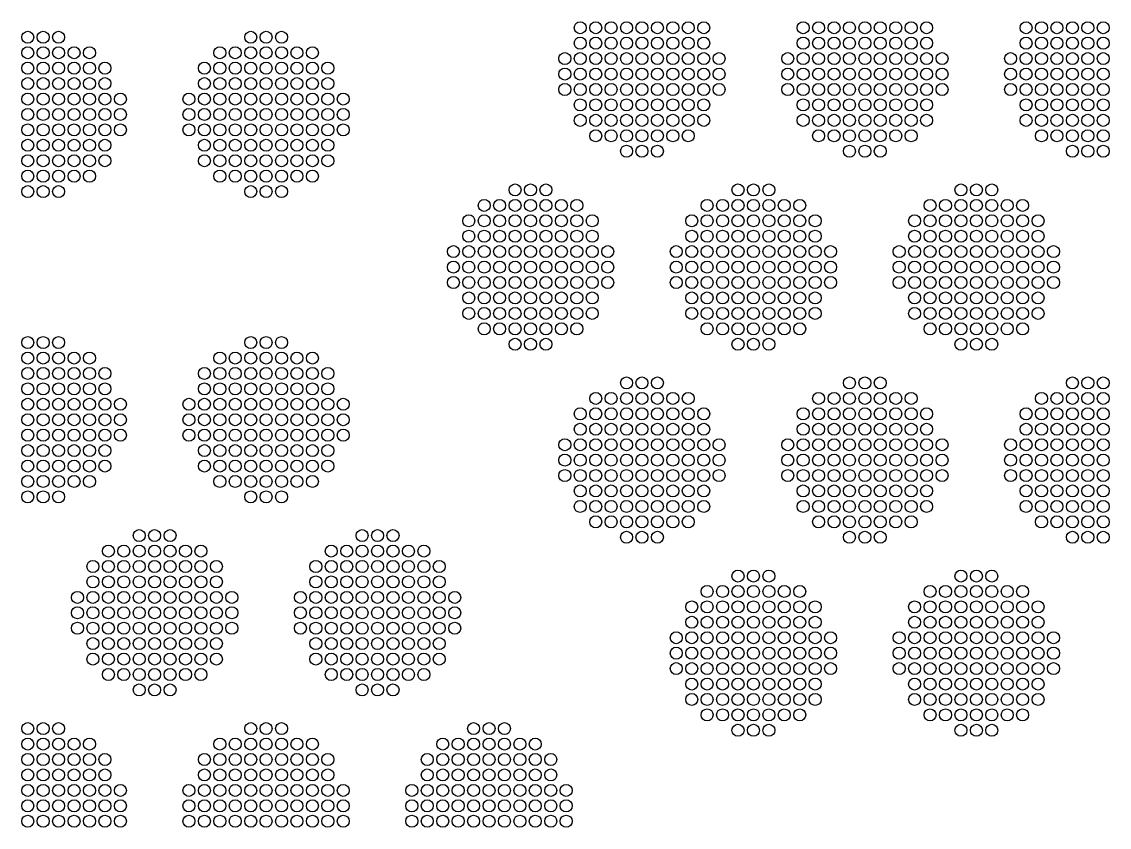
# Model space of a CAD drawing. Extents: x -49 to 54, y -38 to 38.
# Drawn here: x 2.6 to 8.94, y -23.69 to -18.99 of the extents above; entities that cross this region are included whole.
import ezdxf

# ---------------------------------------------------------------- set-up
doc = ezdxf.new("R2010")
doc.units = 0
doc.layers.add('LOWER_ELECTRODE', color=1, linetype='CONTINUOUS')

msp = doc.modelspace()

# ---------------------------------------------------------------- linework, layer by layer
at = {"layer": 'LOWER_ELECTRODE'}
for centre in [(5.8528, -19.0262), (5.9428, -19.0262), (6.0328, -19.0262), (6.1228, -19.0262), (6.2128, -19.0262), (6.3028, -19.0262), (6.3928, -19.0262), (6.4828, -19.0262), (6.5728, -19.0262), (7.1528, -19.0262), (7.2428, -19.0262), (7.3328, -19.0262), (7.4228, -19.0262), (7.5128, -19.0262), (7.6028, -19.0262), (7.6928, -19.0262), (7.7828, -19.0262), (7.8728, -19.0262), (8.4528, -19.0262), (8.5428, -19.0262), (8.6328, -19.0262), (8.7228, -19.0262), (8.8128, -19.0262), (8.9028, -19.0262), (2.6309, -19.0819), (2.7209, -19.0819), (2.8109, -19.0819), (3.9309, -19.0819), (4.0209, -19.0819), (4.1109, -19.0819), (5.8528, -19.1162), (5.9428, -19.1162), (6.0328, -19.1162), (6.1228, -19.1162), (6.2128, -19.1162), (6.3028, -19.1162), (6.3928, -19.1162), (6.4828, -19.1162), (6.5728, -19.1162), (7.1528, -19.1162), (7.2428, -19.1162), (7.3328, -19.1162), (7.4228, -19.1162), (7.5128, -19.1162), (7.6028, -19.1162), (7.6928, -19.1162), (7.7828, -19.1162), (7.8728, -19.1162), (8.4528, -19.1162), (8.5428, -19.1162), (8.6328, -19.1162), (8.7228, -19.1162), (8.8128, -19.1162), (8.9028, -19.1162), (2.6309, -19.1719), (2.7209, -19.1719), (2.8109, -19.1719), (2.9009, -19.1719), (2.9909, -19.1719), (3.7509, -19.1719), (3.8409, -19.1719), (3.9309, -19.1719), (4.0209, -19.1719), (4.1109, -19.1719), (4.2009, -19.1719), (4.2909, -19.1719), (5.7628, -19.2062), (5.8528, -19.2062), (5.9428, -19.2062), (6.0328, -19.2062), (6.1228, -19.2062), (6.2128, -19.2062), (6.3028, -19.2062), (6.3928, -19.2062), (6.4828, -19.2062), (6.5728, -19.2062), (6.6628, -19.2062), (7.0628, -19.2062), (7.1528, -19.2062), (7.2428, -19.2062), (7.3328, -19.2062), (7.4228, -19.2062), (7.5128, -19.2062), (7.6028, -19.2062), (7.6928, -19.2062), (7.7828, -19.2062), (7.8728, -19.2062), (7.9628, -19.2062), (8.3628, -19.2062), (8.4528, -19.2062), (8.5428, -19.2062), (8.6328, -19.2062), (8.7228, -19.2062), (8.8128, -19.2062), (8.9028, -19.2062), (2.6309, -19.2619), (2.7209, -19.2619), (2.8109, -19.2619), (2.9009, -19.2619), (2.9909, -19.2619), (3.0809, -19.2619), (3.6609, -19.2619), (3.7509, -19.2619), (3.8409, -19.2619), (3.9309, -19.2619), (4.0209, -19.2619), (4.1109, -19.2619), (4.2009, -19.2619), (4.2909, -19.2619), (4.3809, -19.2619), (5.7628, -19.2962), (5.8528, -19.2962), (5.9428, -19.2962), (6.0328, -19.2962), (6.1228, -19.2962), (6.2128, -19.2962), (6.3028, -19.2962), (6.3928, -19.2962), (6.4828, -19.2962), (6.5728, -19.2962), (6.6628, -19.2962), (7.0628, -19.2962), (7.1528, -19.2962), (7.2428, -19.2962), (7.3328, -19.2962), (7.4228, -19.2962), (7.5128, -19.2962), (7.6028, -19.2962), (7.6928, -19.2962), (7.7828, -19.2962), (7.8728, -19.2962), (7.9628, -19.2962), (8.3628, -19.2962), (8.4528, -19.2962), (8.5428, -19.2962), (8.6328, -19.2962), (8.7228, -19.2962), (8.8128, -19.2962), (8.9028, -19.2962), (2.6309, -19.3519), (2.7209, -19.3519), (2.8109, -19.3519), (2.9009, -19.3519), (2.9909, -19.3519), (3.0809, -19.3519), (3.6609, -19.3519), (3.7509, -19.3519), (3.8409, -19.3519), (3.9309, -19.3519), (4.0209, -19.3519), (4.1109, -19.3519), (4.2009, -19.3519), (4.2909, -19.3519), (4.3809, -19.3519), (5.7628, -19.3862), (5.8528, -19.3862), (5.9428, -19.3862), (6.0328, -19.3862), (6.1228, -19.3862), (6.2128, -19.3862), (6.3028, -19.3862), (6.3928, -19.3862), (6.4828, -19.3862), (6.5728, -19.3862), (6.6628, -19.3862), (7.0628, -19.3862), (7.1528, -19.3862), (7.2428, -19.3862), (7.3328, -19.3862), (7.4228, -19.3862), (7.5128, -19.3862), (7.6028, -19.3862), (7.6928, -19.3862), (7.7828, -19.3862), (7.8728, -19.3862), (7.9628, -19.3862), (8.3628, -19.3862), (8.4528, -19.3862), (8.5428, -19.3862), (8.6328, -19.3862), (8.7228, -19.3862), (8.8128, -19.3862), (8.9028, -19.3862), (2.6309, -19.4419), (2.7209, -19.4419), (2.8109, -19.4419), (2.9009, -19.4419), (2.9909, -19.4419), (3.0809, -19.4419), (3.1709, -19.4419), (3.5709, -19.4419), (3.6609, -19.4419), (3.7509, -19.4419), (3.8409, -19.4419), (3.9309, -19.4419), (4.0209, -19.4419), (4.1109, -19.4419), (4.2009, -19.4419), (4.2909, -19.4419), (4.3809, -19.4419), (4.4709, -19.4419), (5.8528, -19.4762), (5.9428, -19.4762), (6.0328, -19.4762), (6.1228, -19.4762), (6.2128, -19.4762), (6.3028, -19.4762), (6.3928, -19.4762), (6.4828, -19.4762), (6.5728, -19.4762), (7.1528, -19.4762), (7.2428, -19.4762), (7.3328, -19.4762), (7.4228, -19.4762), (7.5128, -19.4762), (7.6028, -19.4762), (7.6928, -19.4762), (7.7828, -19.4762), (7.8728, -19.4762), (8.4528, -19.4762), (8.5428, -19.4762), (8.6328, -19.4762), (8.7228, -19.4762), (8.8128, -19.4762), (8.9028, -19.4762), (2.6309, -19.5319), (2.7209, -19.5319), (2.8109, -19.5319), (2.9009, -19.5319), (2.9909, -19.5319), (3.0809, -19.5319), (3.1709, -19.5319), (3.5709, -19.5319), (3.6609, -19.5319), (3.7509, -19.5319), (3.8409, -19.5319), (3.9309, -19.5319), (4.0209, -19.5319), (4.1109, -19.5319), (4.2009, -19.5319), (4.2909, -19.5319), (4.3809, -19.5319), (4.4709, -19.5319), (5.8528, -19.5662), (5.9428, -19.5662), (6.0328, -19.5662), (6.1228, -19.5662), (6.2128, -19.5662), (6.3028, -19.5662), (6.3928, -19.5662), (6.4828, -19.5662), (6.5728, -19.5662), (7.1528, -19.5662), (7.2428, -19.5662), (7.3328, -19.5662), (7.4228, -19.5662), (7.5128, -19.5662), (7.6028, -19.5662), (7.6928, -19.5662), (7.7828, -19.5662), (7.8728, -19.5662), (8.4528, -19.5662), (8.5428, -19.5662), (8.6328, -19.5662), (8.7228, -19.5662), (8.8128, -19.5662), (8.9028, -19.5662), (2.6309, -19.6219), (2.7209, -19.6219), (2.8109, -19.6219), (2.9009, -19.6219), (2.9909, -19.6219), (3.0809, -19.6219), (3.1709, -19.6219), (3.5709, -19.6219), (3.6609, -19.6219), (3.7509, -19.6219), (3.8409, -19.6219), (3.9309, -19.6219), (4.0209, -19.6219), (4.1109, -19.6219), (4.2009, -19.6219), (4.2909, -19.6219), (4.3809, -19.6219), (4.4709, -19.6219), (5.9428, -19.6562), (6.0328, -19.6562), (6.1228, -19.6562), (6.2128, -19.6562), (6.3028, -19.6562), (6.3928, -19.6562), (6.4828, -19.6562), (7.2428, -19.6562), (7.3328, -19.6562), (7.4228, -19.6562), (7.5128, -19.6562), (7.6028, -19.6562), (7.6928, -19.6562), (7.7828, -19.6562), (8.5428, -19.6562), (8.6328, -19.6562), (8.7228, -19.6562), (8.8128, -19.6562), (8.9028, -19.6562), (2.6309, -19.7119), (2.7209, -19.7119), (2.8109, -19.7119), (2.9009, -19.7119), (2.9909, -19.7119), (3.0809, -19.7119), (3.6609, -19.7119), (3.7509, -19.7119), (3.8409, -19.7119), (3.9309, -19.7119), (4.0209, -19.7119), (4.1109, -19.7119), (4.2009, -19.7119), (4.2909, -19.7119), (4.3809, -19.7119), (6.1228, -19.7462), (6.2128, -19.7462), (6.3028, -19.7462), (7.4228, -19.7462), (7.5128, -19.7462), (7.6028, -19.7462), (8.7228, -19.7462), (8.8128, -19.7462), (8.9028, -19.7462), (2.6309, -19.8019), (2.7209, -19.8019), (2.8109, -19.8019), (2.9009, -19.8019), (2.9909, -19.8019), (3.0809, -19.8019), (3.6609, -19.8019), (3.7509, -19.8019), (3.8409, -19.8019), (3.9309, -19.8019), (4.0209, -19.8019), (4.1109, -19.8019), (4.2009, -19.8019), (4.2909, -19.8019), (4.3809, -19.8019), (2.6309, -19.8919), (2.7209, -19.8919), (2.8109, -19.8919), (2.9009, -19.8919), (2.9909, -19.8919), (3.7509, -19.8919), (3.8409, -19.8919), (3.9309, -19.8919), (4.0209, -19.8919), (4.1109, -19.8919), (4.2009, -19.8919), (4.2909, -19.8919), (2.6309, -19.9819), (2.7209, -19.9819), (2.8109, -19.9819), (3.9309, -19.9819), (4.0209, -19.9819), (4.1109, -19.9819), (5.4728, -19.9721), (5.5628, -19.9721), (5.6528, -19.9721), (6.7728, -19.9721), (6.8628, -19.9721), (6.9528, -19.9721), (8.0728, -19.9721), (8.1628, -19.9721), (8.2528, -19.9721), (5.2928, -20.0621), (5.3828, -20.0621), (5.4728, -20.0621), (5.5628, -20.0621), (5.6528, -20.0621), (5.7428, -20.0621), (5.8328, -20.0621), (6.5928, -20.0621), (6.6828, -20.0621), (6.7728, -20.0621), (6.8628, -20.0621), (6.9528, -20.0621), (7.0428, -20.0621), (7.1328, -20.0621), (7.8928, -20.0621), (7.9828, -20.0621), (8.0728, -20.0621), (8.1628, -20.0621), (8.2528, -20.0621), (8.3428, -20.0621), (8.4328, -20.0621), (5.2028, -20.1521), (5.2928, -20.1521), (5.3828, -20.1521), (5.4728, -20.1521), (5.5628, -20.1521), (5.6528, -20.1521), (5.7428, -20.1521), (5.8328, -20.1521), (5.9228, -20.1521), (6.5028, -20.1521), (6.5928, -20.1521), (6.6828, -20.1521), (6.7728, -20.1521), (6.8628, -20.1521), (6.9528, -20.1521), (7.0428, -20.1521), (7.1328, -20.1521), (7.2228, -20.1521), (7.8028, -20.1521), (7.8928, -20.1521), (7.9828, -20.1521), (8.0728, -20.1521), (8.1628, -20.1521), (8.2528, -20.1521), (8.3428, -20.1521), (8.4328, -20.1521), (8.5228, -20.1521), (5.2028, -20.2421), (5.2928, -20.2421), (5.3828, -20.2421), (5.4728, -20.2421), (5.5628, -20.2421), (5.6528, -20.2421), (5.7428, -20.2421), (5.8328, -20.2421), (5.9228, -20.2421), (6.5028, -20.2421), (6.5928, -20.2421), (6.6828, -20.2421), (6.7728, -20.2421), (6.8628, -20.2421), (6.9528, -20.2421), (7.0428, -20.2421), (7.1328, -20.2421), (7.2228, -20.2421), (7.8028, -20.2421), (7.8928, -20.2421), (7.9828, -20.2421), (8.0728, -20.2421), (8.1628, -20.2421), (8.2528, -20.2421), (8.3428, -20.2421), (8.4328, -20.2421), (8.5228, -20.2421), (5.1128, -20.3321), (5.2028, -20.3321), (5.2928, -20.3321), (5.3828, -20.3321), (5.4728, -20.3321), (5.5628, -20.3321), (5.6528, -20.3321), (5.7428, -20.3321), (5.8328, -20.3321), (5.9228, -20.3321), (6.0128, -20.3321), (6.4128, -20.3321), (6.5028, -20.3321), (6.5928, -20.3321), (6.6828, -20.3321), (6.7728, -20.3321), (6.8628, -20.3321), (6.9528, -20.3321), (7.0428, -20.3321), (7.1328, -20.3321), (7.2228, -20.3321), (7.3128, -20.3321), (7.7128, -20.3321), (7.8028, -20.3321), (7.8928, -20.3321), (7.9828, -20.3321), (8.0728, -20.3321), (8.1628, -20.3321), (8.2528, -20.3321), (8.3428, -20.3321), (8.4328, -20.3321), (8.5228, -20.3321), (8.6128, -20.3321), (5.1128, -20.4221), (5.2028, -20.4221), (5.2928, -20.4221), (5.3828, -20.4221), (5.4728, -20.4221), (5.5628, -20.4221), (5.6528, -20.4221), (5.7428, -20.4221), (5.8328, -20.4221), (5.9228, -20.4221), (6.0128, -20.4221), (6.4128, -20.4221), (6.5028, -20.4221), (6.5928, -20.4221), (6.6828, -20.4221), (6.7728, -20.4221), (6.8628, -20.4221), (6.9528, -20.4221), (7.0428, -20.4221), (7.1328, -20.4221), (7.2228, -20.4221), (7.3128, -20.4221), (7.7128, -20.4221), (7.8028, -20.4221), (7.8928, -20.4221), (7.9828, -20.4221), (8.0728, -20.4221), (8.1628, -20.4221), (8.2528, -20.4221), (8.3428, -20.4221), (8.4328, -20.4221), (8.5228, -20.4221), (8.6128, -20.4221), (5.1128, -20.5121), (5.2028, -20.5121), (5.2928, -20.5121), (5.3828, -20.5121), (5.4728, -20.5121), (5.5628, -20.5121), (5.6528, -20.5121), (5.7428, -20.5121), (5.8328, -20.5121), (5.9228, -20.5121), (6.0128, -20.5121), (6.4128, -20.5121), (6.5028, -20.5121), (6.5928, -20.5121), (6.6828, -20.5121), (6.7728, -20.5121), (6.8628, -20.5121), (6.9528, -20.5121), (7.0428, -20.5121), (7.1328, -20.5121), (7.2228, -20.5121), (7.3128, -20.5121), (7.7128, -20.5121), (7.8028, -20.5121), (7.8928, -20.5121), (7.9828, -20.5121), (8.0728, -20.5121), (8.1628, -20.5121), (8.2528, -20.5121), (8.3428, -20.5121), (8.4328, -20.5121), (8.5228, -20.5121), (8.6128, -20.5121), (5.2028, -20.6021), (5.2928, -20.6021), (5.3828, -20.6021), (5.4728, -20.6021), (5.5628, -20.6021), (5.6528, -20.6021), (5.7428, -20.6021), (5.8328, -20.6021), (5.9228, -20.6021), (6.5028, -20.6021), (6.5928, -20.6021), (6.6828, -20.6021), (6.7728, -20.6021), (6.8628, -20.6021), (6.9528, -20.6021), (7.0428, -20.6021), (7.1328, -20.6021), (7.2228, -20.6021), (7.8028, -20.6021), (7.8928, -20.6021), (7.9828, -20.6021), (8.0728, -20.6021), (8.1628, -20.6021), (8.2528, -20.6021), (8.3428, -20.6021), (8.4328, -20.6021), (8.5228, -20.6021), (5.2028, -20.6921), (5.2928, -20.6921), (5.3828, -20.6921), (5.4728, -20.6921), (5.5628, -20.6921), (5.6528, -20.6921), (5.7428, -20.6921), (5.8328, -20.6921), (5.9228, -20.6921), (6.5028, -20.6921), (6.5928, -20.6921), (6.6828, -20.6921), (6.7728, -20.6921), (6.8628, -20.6921), (6.9528, -20.6921), (7.0428, -20.6921), (7.1328, -20.6921), (7.2228, -20.6921), (7.8028, -20.6921), (7.8928, -20.6921), (7.9828, -20.6921), (8.0728, -20.6921), (8.1628, -20.6921), (8.2528, -20.6921), (8.3428, -20.6921), (8.4328, -20.6921), (8.5228, -20.6921), (5.2928, -20.7821), (5.3828, -20.7821), (5.4728, -20.7821), (5.5628, -20.7821), (5.6528, -20.7821), (5.7428, -20.7821), (5.8328, -20.7821), (6.5928, -20.7821), (6.6828, -20.7821), (6.7728, -20.7821), (6.8628, -20.7821), (6.9528, -20.7821), (7.0428, -20.7821), (7.1328, -20.7821), (7.8928, -20.7821), (7.9828, -20.7821), (8.0728, -20.7821), (8.1628, -20.7821), (8.2528, -20.7821), (8.3428, -20.7821), (8.4328, -20.7821), (2.6309, -20.8623), (2.7209, -20.8623), (2.8109, -20.8623), (3.9309, -20.8623), (4.0209, -20.8623), (4.1109, -20.8623), (5.4728, -20.8721), (5.5628, -20.8721), (5.6528, -20.8721), (6.7728, -20.8721), (6.8628, -20.8721), (6.9528, -20.8721), (8.0728, -20.8721), (8.1628, -20.8721), (8.2528, -20.8721), (2.6309, -20.9523), (2.7209, -20.9523), (2.8109, -20.9523), (2.9009, -20.9523), (2.9909, -20.9523), (3.7509, -20.9523), (3.8409, -20.9523), (3.9309, -20.9523), (4.0209, -20.9523), (4.1109, -20.9523), (4.2009, -20.9523), (4.2909, -20.9523), (2.6309, -21.0423), (2.7209, -21.0423), (2.8109, -21.0423), (2.9009, -21.0423), (2.9909, -21.0423), (3.0809, -21.0423), (3.6609, -21.0423), (3.7509, -21.0423), (3.8409, -21.0423), (3.9309, -21.0423), (4.0209, -21.0423), (4.1109, -21.0423), (4.2009, -21.0423), (4.2909, -21.0423), (4.3809, -21.0423), (2.6309, -21.1323), (2.7209, -21.1323), (2.8109, -21.1323), (2.9009, -21.1323), (2.9909, -21.1323), (3.0809, -21.1323), (3.6609, -21.1323), (3.7509, -21.1323), (3.8409, -21.1323), (3.9309, -21.1323), (4.0209, -21.1323), (4.1109, -21.1323), (4.2009, -21.1323), (4.2909, -21.1323), (4.3809, -21.1323), (6.1228, -21.0979), (6.2128, -21.0979), (6.3028, -21.0979), (7.4228, -21.0979), (7.5128, -21.0979), (7.6028, -21.0979), (8.7228, -21.0979), (8.8128, -21.0979), (8.9028, -21.0979), (5.9428, -21.1879), (6.0328, -21.1879), (6.1228, -21.1879), (6.2128, -21.1879), (6.3028, -21.1879), (6.3928, -21.1879), (6.4828, -21.1879), (7.2428, -21.1879), (7.3328, -21.1879), (7.4228, -21.1879), (7.5128, -21.1879), (7.6028, -21.1879), (7.6928, -21.1879), (7.7828, -21.1879), (8.5428, -21.1879), (8.6328, -21.1879), (8.7228, -21.1879), (8.8128, -21.1879), (8.9028, -21.1879), (2.6309, -21.2223), (2.7209, -21.2223), (2.8109, -21.2223), (2.9009, -21.2223), (2.9909, -21.2223), (3.0809, -21.2223), (3.1709, -21.2223), (3.5709, -21.2223), (3.6609, -21.2223), (3.7509, -21.2223), (3.8409, -21.2223), (3.9309, -21.2223), (4.0209, -21.2223), (4.1109, -21.2223), (4.2009, -21.2223), (4.2909, -21.2223), (4.3809, -21.2223), (4.4709, -21.2223), (5.8528, -21.2779), (5.9428, -21.2779), (6.0328, -21.2779), (6.1228, -21.2779), (6.2128, -21.2779), (6.3028, -21.2779), (6.3928, -21.2779), (6.4828, -21.2779), (6.5728, -21.2779), (7.1528, -21.2779), (7.2428, -21.2779), (7.3328, -21.2779), (7.4228, -21.2779), (7.5128, -21.2779), (7.6028, -21.2779), (7.6928, -21.2779), (7.7828, -21.2779), (7.8728, -21.2779), (8.4528, -21.2779), (8.5428, -21.2779), (8.6328, -21.2779), (8.7228, -21.2779), (8.8128, -21.2779), (8.9028, -21.2779), (2.6309, -21.3123), (2.7209, -21.3123), (2.8109, -21.3123), (2.9009, -21.3123), (2.9909, -21.3123), (3.0809, -21.3123), (3.1709, -21.3123), (3.5709, -21.3123), (3.6609, -21.3123), (3.7509, -21.3123), (3.8409, -21.3123), (3.9309, -21.3123), (4.0209, -21.3123), (4.1109, -21.3123), (4.2009, -21.3123), (4.2909, -21.3123), (4.3809, -21.3123), (4.4709, -21.3123), (2.6309, -21.4023), (2.7209, -21.4023), (2.8109, -21.4023), (2.9009, -21.4023), (2.9909, -21.4023), (3.0809, -21.4023), (3.1709, -21.4023), (3.5709, -21.4023), (3.6609, -21.4023), (3.7509, -21.4023), (3.8409, -21.4023), (3.9309, -21.4023), (4.0209, -21.4023), (4.1109, -21.4023), (4.2009, -21.4023), (4.2909, -21.4023), (4.3809, -21.4023), (4.4709, -21.4023), (5.8528, -21.3679), (5.9428, -21.3679), (6.0328, -21.3679), (6.1228, -21.3679), (6.2128, -21.3679), (6.3028, -21.3679), (6.3928, -21.3679), (6.4828, -21.3679), (6.5728, -21.3679), (7.1528, -21.3679), (7.2428, -21.3679), (7.3328, -21.3679), (7.4228, -21.3679), (7.5128, -21.3679), (7.6028, -21.3679), (7.6928, -21.3679), (7.7828, -21.3679), (7.8728, -21.3679), (8.4528, -21.3679), (8.5428, -21.3679), (8.6328, -21.3679), (8.7228, -21.3679), (8.8128, -21.3679), (8.9028, -21.3679), (5.7628, -21.4579), (5.8528, -21.4579), (5.9428, -21.4579), (6.0328, -21.4579), (6.1228, -21.4579), (6.2128, -21.4579), (6.3028, -21.4579), (6.3928, -21.4579), (6.4828, -21.4579), (6.5728, -21.4579), (6.6628, -21.4579), (7.0628, -21.4579), (7.1528, -21.4579), (7.2428, -21.4579), (7.3328, -21.4579), (7.4228, -21.4579), (7.5128, -21.4579), (7.6028, -21.4579), (7.6928, -21.4579), (7.7828, -21.4579), (7.8728, -21.4579), (7.9628, -21.4579), (8.3628, -21.4579), (8.4528, -21.4579), (8.5428, -21.4579), (8.6328, -21.4579), (8.7228, -21.4579), (8.8128, -21.4579), (8.9028, -21.4579), (2.6309, -21.4923), (2.7209, -21.4923), (2.8109, -21.4923), (2.9009, -21.4923), (2.9909, -21.4923), (3.0809, -21.4923), (3.6609, -21.4923), (3.7509, -21.4923), (3.8409, -21.4923), (3.9309, -21.4923), (4.0209, -21.4923), (4.1109, -21.4923), (4.2009, -21.4923), (4.2909, -21.4923), (4.3809, -21.4923), (2.6309, -21.5823), (2.7209, -21.5823), (2.8109, -21.5823), (2.9009, -21.5823), (2.9909, -21.5823), (3.0809, -21.5823), (3.6609, -21.5823), (3.7509, -21.5823), (3.8409, -21.5823), (3.9309, -21.5823), (4.0209, -21.5823), (4.1109, -21.5823), (4.2009, -21.5823), (4.2909, -21.5823), (4.3809, -21.5823), (5.7628, -21.5479), (5.8528, -21.5479), (5.9428, -21.5479), (6.0328, -21.5479), (6.1228, -21.5479), (6.2128, -21.5479), (6.3028, -21.5479), (6.3928, -21.5479), (6.4828, -21.5479), (6.5728, -21.5479), (6.6628, -21.5479), (7.0628, -21.5479), (7.1528, -21.5479), (7.2428, -21.5479), (7.3328, -21.5479), (7.4228, -21.5479), (7.5128, -21.5479), (7.6028, -21.5479), (7.6928, -21.5479), (7.7828, -21.5479), (7.8728, -21.5479), (7.9628, -21.5479), (8.3628, -21.5479), (8.4528, -21.5479), (8.5428, -21.5479), (8.6328, -21.5479), (8.7228, -21.5479), (8.8128, -21.5479), (8.9028, -21.5479), (5.7628, -21.6379), (5.8528, -21.6379), (5.9428, -21.6379), (6.0328, -21.6379), (6.1228, -21.6379), (6.2128, -21.6379), (6.3028, -21.6379), (6.3928, -21.6379), (6.4828, -21.6379), (6.5728, -21.6379), (6.6628, -21.6379), (7.0628, -21.6379), (7.1528, -21.6379), (7.2428, -21.6379), (7.3328, -21.6379), (7.4228, -21.6379), (7.5128, -21.6379), (7.6028, -21.6379), (7.6928, -21.6379), (7.7828, -21.6379), (7.8728, -21.6379), (7.9628, -21.6379), (8.3628, -21.6379), (8.4528, -21.6379), (8.5428, -21.6379), (8.6328, -21.6379), (8.7228, -21.6379), (8.8128, -21.6379), (8.9028, -21.6379), (2.6309, -21.6723), (2.7209, -21.6723), (2.8109, -21.6723), (2.9009, -21.6723), (2.9909, -21.6723), (3.7509, -21.6723), (3.8409, -21.6723), (3.9309, -21.6723), (4.0209, -21.6723), (4.1109, -21.6723), (4.2009, -21.6723), (4.2909, -21.6723), (2.6309, -21.7623), (2.7209, -21.7623), (2.8109, -21.7623), (3.9309, -21.7623), (4.0209, -21.7623), (4.1109, -21.7623), (5.8528, -21.7279), (5.9428, -21.7279), (6.0328, -21.7279), (6.1228, -21.7279), (6.2128, -21.7279), (6.3028, -21.7279), (6.3928, -21.7279), (6.4828, -21.7279), (6.5728, -21.7279), (7.1528, -21.7279), (7.2428, -21.7279), (7.3328, -21.7279), (7.4228, -21.7279), (7.5128, -21.7279), (7.6028, -21.7279), (7.6928, -21.7279), (7.7828, -21.7279), (7.8728, -21.7279), (8.4528, -21.7279), (8.5428, -21.7279), (8.6328, -21.7279), (8.7228, -21.7279), (8.8128, -21.7279), (8.9028, -21.7279), (5.8528, -21.8179), (5.9428, -21.8179), (6.0328, -21.8179), (6.1228, -21.8179), (6.2128, -21.8179), (6.3028, -21.8179), (6.3928, -21.8179), (6.4828, -21.8179), (6.5728, -21.8179), (7.1528, -21.8179), (7.2428, -21.8179), (7.3328, -21.8179), (7.4228, -21.8179), (7.5128, -21.8179), (7.6028, -21.8179), (7.6928, -21.8179), (7.7828, -21.8179), (7.8728, -21.8179), (8.4528, -21.8179), (8.5428, -21.8179), (8.6328, -21.8179), (8.7228, -21.8179), (8.8128, -21.8179), (8.9028, -21.8179), (5.9428, -21.9079), (6.0328, -21.9079), (6.1228, -21.9079), (6.2128, -21.9079), (6.3028, -21.9079), (6.3928, -21.9079), (6.4828, -21.9079), (7.2428, -21.9079), (7.3328, -21.9079), (7.4228, -21.9079), (7.5128, -21.9079), (7.6028, -21.9079), (7.6928, -21.9079), (7.7828, -21.9079), (8.5428, -21.9079), (8.6328, -21.9079), (8.7228, -21.9079), (8.8128, -21.9079), (8.9028, -21.9079), (3.2809, -21.9881), (3.3709, -21.9881), (3.4609, -21.9881), (4.5809, -21.9881), (4.6709, -21.9881), (4.7609, -21.9881), (6.1228, -21.9979), (6.2128, -21.9979), (6.3028, -21.9979), (7.4228, -21.9979), (7.5128, -21.9979), (7.6028, -21.9979), (8.7228, -21.9979), (8.8128, -21.9979), (8.9028, -21.9979), (3.1009, -22.0781), (3.1909, -22.0781), (3.2809, -22.0781), (3.3709, -22.0781), (3.4609, -22.0781), (3.5509, -22.0781), (3.6409, -22.0781), (4.4009, -22.0781), (4.4909, -22.0781), (4.5809, -22.0781), (4.6709, -22.0781), (4.7609, -22.0781), (4.8509, -22.0781), (4.9409, -22.0781), (3.0109, -22.1681), (3.1009, -22.1681), (3.1909, -22.1681), (3.2809, -22.1681), (3.3709, -22.1681), (3.4609, -22.1681), (3.5509, -22.1681), (3.6409, -22.1681), (3.7309, -22.1681), (4.3109, -22.1681), (4.4009, -22.1681), (4.4909, -22.1681), (4.5809, -22.1681), (4.6709, -22.1681), (4.7609, -22.1681), (4.8509, -22.1681), (4.9409, -22.1681), (5.0309, -22.1681), (6.7728, -22.2237), (6.8628, -22.2237), (6.9528, -22.2237), (8.0728, -22.2237), (8.1628, -22.2237), (8.2528, -22.2237), (3.0109, -22.2581), (3.1009, -22.2581), (3.1909, -22.2581), (3.2809, -22.2581), (3.3709, -22.2581), (3.4609, -22.2581), (3.5509, -22.2581), (3.6409, -22.2581), (3.7309, -22.2581), (4.3109, -22.2581), (4.4009, -22.2581), (4.4909, -22.2581), (4.5809, -22.2581), (4.6709, -22.2581), (4.7609, -22.2581), (4.8509, -22.2581), (4.9409, -22.2581), (5.0309, -22.2581), (2.9209, -22.3481), (3.0109, -22.3481), (3.1009, -22.3481), (3.1909, -22.3481), (3.2809, -22.3481), (3.3709, -22.3481), (3.4609, -22.3481), (3.5509, -22.3481), (3.6409, -22.3481), (3.7309, -22.3481), (3.8209, -22.3481), (4.2209, -22.3481), (4.3109, -22.3481), (4.4009, -22.3481), (4.4909, -22.3481), (4.5809, -22.3481), (4.6709, -22.3481), (4.7609, -22.3481), (4.8509, -22.3481), (4.9409, -22.3481), (5.0309, -22.3481), (5.1209, -22.3481), (6.5928, -22.3137), (6.6828, -22.3137), (6.7728, -22.3137), (6.8628, -22.3137), (6.9528, -22.3137), (7.0428, -22.3137), (7.1328, -22.3137), (7.8928, -22.3137), (7.9828, -22.3137), (8.0728, -22.3137), (8.1628, -22.3137), (8.2528, -22.3137), (8.3428, -22.3137), (8.4328, -22.3137), (6.5028, -22.4037), (6.5928, -22.4037), (6.6828, -22.4037), (6.7728, -22.4037), (6.8628, -22.4037), (6.9528, -22.4037), (7.0428, -22.4037), (7.1328, -22.4037), (7.2228, -22.4037), (7.8028, -22.4037), (7.8928, -22.4037), (7.9828, -22.4037), (8.0728, -22.4037), (8.1628, -22.4037), (8.2528, -22.4037), (8.3428, -22.4037), (8.4328, -22.4037), (8.5228, -22.4037), (2.9209, -22.4381), (3.0109, -22.4381), (3.1009, -22.4381), (3.1909, -22.4381), (3.2809, -22.4381), (3.3709, -22.4381), (3.4609, -22.4381), (3.5509, -22.4381), (3.6409, -22.4381), (3.7309, -22.4381), (3.8209, -22.4381), (4.2209, -22.4381), (4.3109, -22.4381), (4.4009, -22.4381), (4.4909, -22.4381), (4.5809, -22.4381), (4.6709, -22.4381), (4.7609, -22.4381), (4.8509, -22.4381), (4.9409, -22.4381), (5.0309, -22.4381), (5.1209, -22.4381), (2.9209, -22.5281), (3.0109, -22.5281), (3.1009, -22.5281), (3.1909, -22.5281), (3.2809, -22.5281), (3.3709, -22.5281), (3.4609, -22.5281), (3.5509, -22.5281), (3.6409, -22.5281), (3.7309, -22.5281), (3.8209, -22.5281), (4.2209, -22.5281), (4.3109, -22.5281), (4.4009, -22.5281), (4.4909, -22.5281), (4.5809, -22.5281), (4.6709, -22.5281), (4.7609, -22.5281), (4.8509, -22.5281), (4.9409, -22.5281), (5.0309, -22.5281), (5.1209, -22.5281), (6.5028, -22.4937), (6.5928, -22.4937), (6.6828, -22.4937), (6.7728, -22.4937), (6.8628, -22.4937), (6.9528, -22.4937), (7.0428, -22.4937), (7.1328, -22.4937), (7.2228, -22.4937), (7.8028, -22.4937), (7.8928, -22.4937), (7.9828, -22.4937), (8.0728, -22.4937), (8.1628, -22.4937), (8.2528, -22.4937), (8.3428, -22.4937), (8.4328, -22.4937), (8.5228, -22.4937), (6.4128, -22.5837), (6.5028, -22.5837), (6.5928, -22.5837), (6.6828, -22.5837), (6.7728, -22.5837), (6.8628, -22.5837), (6.9528, -22.5837), (7.0428, -22.5837), (7.1328, -22.5837), (7.2228, -22.5837), (7.3128, -22.5837), (7.7128, -22.5837), (7.8028, -22.5837), (7.8928, -22.5837), (7.9828, -22.5837), (8.0728, -22.5837), (8.1628, -22.5837), (8.2528, -22.5837), (8.3428, -22.5837), (8.4328, -22.5837), (8.5228, -22.5837), (8.6128, -22.5837), (3.0109, -22.6181), (3.1009, -22.6181), (3.1909, -22.6181), (3.2809, -22.6181), (3.3709, -22.6181), (3.4609, -22.6181), (3.5509, -22.6181), (3.6409, -22.6181), (3.7309, -22.6181), (4.3109, -22.6181), (4.4009, -22.6181), (4.4909, -22.6181), (4.5809, -22.6181), (4.6709, -22.6181), (4.7609, -22.6181), (4.8509, -22.6181), (4.9409, -22.6181), (5.0309, -22.6181), (6.4128, -22.6737), (6.5028, -22.6737), (6.5928, -22.6737), (6.6828, -22.6737), (6.7728, -22.6737), (6.8628, -22.6737), (6.9528, -22.6737), (7.0428, -22.6737), (7.1328, -22.6737), (7.2228, -22.6737), (7.3128, -22.6737), (7.7128, -22.6737), (7.8028, -22.6737), (7.8928, -22.6737), (7.9828, -22.6737), (8.0728, -22.6737), (8.1628, -22.6737), (8.2528, -22.6737), (8.3428, -22.6737), (8.4328, -22.6737), (8.5228, -22.6737), (8.6128, -22.6737), (3.0109, -22.7081), (3.1009, -22.7081), (3.1909, -22.7081), (3.2809, -22.7081), (3.3709, -22.7081), (3.4609, -22.7081), (3.5509, -22.7081), (3.6409, -22.7081), (3.7309, -22.7081), (4.3109, -22.7081), (4.4009, -22.7081), (4.4909, -22.7081), (4.5809, -22.7081), (4.6709, -22.7081), (4.7609, -22.7081), (4.8509, -22.7081), (4.9409, -22.7081), (5.0309, -22.7081), (3.1009, -22.7981), (3.1909, -22.7981), (3.2809, -22.7981), (3.3709, -22.7981), (3.4609, -22.7981), (3.5509, -22.7981), (3.6409, -22.7981), (4.4009, -22.7981), (4.4909, -22.7981), (4.5809, -22.7981), (4.6709, -22.7981), (4.7609, -22.7981), (4.8509, -22.7981), (4.9409, -22.7981), (6.4128, -22.7637), (6.5028, -22.7637), (6.5928, -22.7637), (6.6828, -22.7637), (6.7728, -22.7637), (6.8628, -22.7637), (6.9528, -22.7637), (7.0428, -22.7637), (7.1328, -22.7637), (7.2228, -22.7637), (7.3128, -22.7637), (7.7128, -22.7637), (7.8028, -22.7637), (7.8928, -22.7637), (7.9828, -22.7637), (8.0728, -22.7637), (8.1628, -22.7637), (8.2528, -22.7637), (8.3428, -22.7637), (8.4328, -22.7637), (8.5228, -22.7637), (8.6128, -22.7637), (6.5028, -22.8537), (6.5928, -22.8537), (6.6828, -22.8537), (6.7728, -22.8537), (6.8628, -22.8537), (6.9528, -22.8537), (7.0428, -22.8537), (7.1328, -22.8537), (7.2228, -22.8537), (7.8028, -22.8537), (7.8928, -22.8537), (7.9828, -22.8537), (8.0728, -22.8537), (8.1628, -22.8537), (8.2528, -22.8537), (8.3428, -22.8537), (8.4328, -22.8537), (8.5228, -22.8537), (3.2809, -22.8881), (3.3709, -22.8881), (3.4609, -22.8881), (4.5809, -22.8881), (4.6709, -22.8881), (4.7609, -22.8881), (6.5028, -22.9437), (6.5928, -22.9437), (6.6828, -22.9437), (6.7728, -22.9437), (6.8628, -22.9437), (6.9528, -22.9437), (7.0428, -22.9437), (7.1328, -22.9437), (7.2228, -22.9437), (7.8028, -22.9437), (7.8928, -22.9437), (7.9828, -22.9437), (8.0728, -22.9437), (8.1628, -22.9437), (8.2528, -22.9437), (8.3428, -22.9437), (8.4328, -22.9437), (8.5228, -22.9437), (6.5928, -23.0337), (6.6828, -23.0337), (6.7728, -23.0337), (6.8628, -23.0337), (6.9528, -23.0337), (7.0428, -23.0337), (7.1328, -23.0337), (7.8928, -23.0337), (7.9828, -23.0337), (8.0728, -23.0337), (8.1628, -23.0337), (8.2528, -23.0337), (8.3428, -23.0337), (8.4328, -23.0337), (2.6309, -23.1139), (2.7209, -23.1139), (2.8109, -23.1139), (3.9309, -23.1139), (4.0209, -23.1139), (4.1109, -23.1139), (5.2309, -23.1139), (5.3209, -23.1139), (5.4109, -23.1139), (6.7728, -23.1237), (6.8628, -23.1237), (6.9528, -23.1237), (8.0728, -23.1237), (8.1628, -23.1237), (8.2528, -23.1237), (2.6309, -23.2039), (2.7209, -23.2039), (2.8109, -23.2039), (2.9009, -23.2039), (2.9909, -23.2039), (3.7509, -23.2039), (3.8409, -23.2039), (3.9309, -23.2039), (4.0209, -23.2039), (4.1109, -23.2039), (4.2009, -23.2039), (4.2909, -23.2039), (5.0509, -23.2039), (5.1409, -23.2039), (5.2309, -23.2039), (5.3209, -23.2039), (5.4109, -23.2039), (5.5009, -23.2039), (5.5909, -23.2039), (2.6309, -23.2939), (2.7209, -23.2939), (2.8109, -23.2939), (2.9009, -23.2939), (2.9909, -23.2939), (3.0809, -23.2939), (3.6609, -23.2939), (3.7509, -23.2939), (3.8409, -23.2939), (3.9309, -23.2939), (4.0209, -23.2939), (4.1109, -23.2939), (4.2009, -23.2939), (4.2909, -23.2939), (4.3809, -23.2939), (4.9609, -23.2939), (5.0509, -23.2939), (5.1409, -23.2939), (5.2309, -23.2939), (5.3209, -23.2939), (5.4109, -23.2939), (5.5009, -23.2939), (5.5909, -23.2939), (5.6809, -23.2939), (2.6309, -23.3839), (2.7209, -23.3839), (2.8109, -23.3839), (2.9009, -23.3839), (2.9909, -23.3839), (3.0809, -23.3839), (3.6609, -23.3839), (3.7509, -23.3839), (3.8409, -23.3839), (3.9309, -23.3839), (4.0209, -23.3839), (4.1109, -23.3839), (4.2009, -23.3839), (4.2909, -23.3839), (4.3809, -23.3839), (4.9609, -23.3839), (5.0509, -23.3839), (5.1409, -23.3839), (5.2309, -23.3839), (5.3209, -23.3839), (5.4109, -23.3839), (5.5009, -23.3839), (5.5909, -23.3839), (5.6809, -23.3839), (2.6309, -23.4739), (2.7209, -23.4739), (2.8109, -23.4739), (2.9009, -23.4739), (2.9909, -23.4739), (3.0809, -23.4739), (3.1709, -23.4739), (3.5709, -23.4739), (3.6609, -23.4739), (3.7509, -23.4739), (3.8409, -23.4739), (3.9309, -23.4739), (4.0209, -23.4739), (4.1109, -23.4739), (4.2009, -23.4739), (4.2909, -23.4739), (4.3809, -23.4739), (4.4709, -23.4739), (4.8709, -23.4739), (4.9609, -23.4739), (5.0509, -23.4739), (5.1409, -23.4739), (5.2309, -23.4739), (5.3209, -23.4739), (5.4109, -23.4739), (5.5009, -23.4739), (5.5909, -23.4739), (5.6809, -23.4739), (5.7709, -23.4739), (2.6309, -23.5639), (2.7209, -23.5639), (2.8109, -23.5639), (2.9009, -23.5639), (2.9909, -23.5639), (3.0809, -23.5639), (3.1709, -23.5639), (3.5709, -23.5639), (3.6609, -23.5639), (3.7509, -23.5639), (3.8409, -23.5639), (3.9309, -23.5639), (4.0209, -23.5639), (4.1109, -23.5639), (4.2009, -23.5639), (4.2909, -23.5639), (4.3809, -23.5639), (4.4709, -23.5639), (4.8709, -23.5639), (4.9609, -23.5639), (5.0509, -23.5639), (5.1409, -23.5639), (5.2309, -23.5639), (5.3209, -23.5639), (5.4109, -23.5639), (5.5009, -23.5639), (5.5909, -23.5639), (5.6809, -23.5639), (5.7709, -23.5639), (2.6309, -23.6539), (2.7209, -23.6539), (2.8109, -23.6539), (2.9009, -23.6539), (2.9909, -23.6539), (3.0809, -23.6539), (3.1709, -23.6539), (3.5709, -23.6539), (3.6609, -23.6539), (3.7509, -23.6539), (3.8409, -23.6539), (3.9309, -23.6539), (4.0209, -23.6539), (4.1109, -23.6539), (4.2009, -23.6539), (4.2909, -23.6539), (4.3809, -23.6539), (4.4709, -23.6539), (4.8709, -23.6539), (4.9609, -23.6539), (5.0509, -23.6539), (5.1409, -23.6539), (5.2309, -23.6539), (5.3209, -23.6539), (5.4109, -23.6539), (5.5009, -23.6539), (5.5909, -23.6539), (5.6809, -23.6539), (5.7709, -23.6539)]:
    msp.add_circle(centre, 0.035, dxfattribs=at)

doc.saveas('drawing.dxf')
